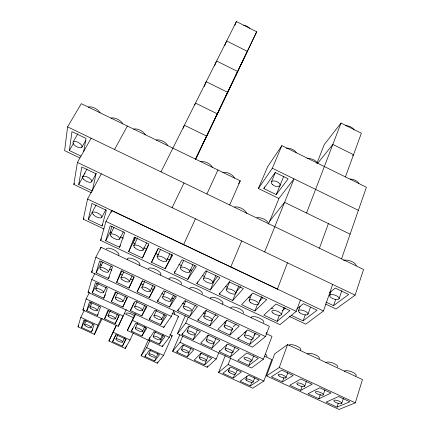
<?xml version="1.0" encoding="UTF-8"?>
<svg xmlns="http://www.w3.org/2000/svg" width="431" height="431" viewBox="0 0 431 431"><rect width="100%" height="100%" fill="white"/><g stroke="black" fill="none" stroke-linecap="round" stroke-linejoin="round"><path stroke-width="0.65" d="M229.658 204.957L240.277 180.853L81.276 103.677L67.592 126.876L64.607 150.635L79.778 157.897M81.023 156.114L69.369 150.527L71.966 131.644L86.017 138.405L83.695 151.647M91.442 192.808L73.825 184.441L77.424 162.406L91.14 138.222M78.706 184.511L81.804 167.007L96.048 173.806L92.288 190.965L78.706 184.511L83.49 175.923M103.963 228.969L83.312 219.234L87.563 199.041L101.307 173.822M88.317 219.492L91.943 203.464L106.387 210.306L102.082 225.984L88.317 219.492L96.075 205.027M91.571 272.295L95.827 257.248L100.983 247.286L269.375 326.262L265.474 336.557L252.485 347.181L91.571 272.295L92.493 270.506M300.402 300.014L296.259 311.371L279.972 324.694L100.59 240.417L105.951 221.464L111.667 210.533L323.476 310.956L332.657 284.471M100.418 249.22L100.983 247.286M111.117 212.418L111.667 210.533M102.228 318.525L94.421 334.397L77.995 326.876L80.764 317.378L84.347 310.304M126.294 309.469L118.239 326.305L82.903 310.04L86.13 298.952L89.459 292.423M174.032 310.336L171.322 316.408L163.71 327.382L88.053 292.369L91.808 279.471L94.874 273.491M96.102 272.78L99.685 260.841L112.572 266.859L108.445 278.528L96.102 272.78L100.191 264.785L101.177 261.569M105.703 240.789L110.223 225.752L124.699 232.589L119.506 247.275L105.703 240.789L110.223 232.045L111.99 226.275M355.316 402.834L362.455 379.571L287.596 344.558L274.639 353.916L266.53 375.902L339.052 409.45L355.316 402.834L279.272 367.519L266.53 375.902M81.567 327.474L83.894 319.931L94.141 324.64L91.464 332.01L81.567 327.474L85.079 320.486M86.776 310.616L89.492 301.819L100.568 306.931L97.449 315.535L86.776 310.616L91.006 302.239M92.245 292.913L95.407 282.671L107.362 288.226L103.731 298.23L92.245 292.913L97.067 283.404M341.756 403.432A4.24 1.234 19.7 0 0 336.32 400.264A4.24 1.234 19.7 0 0 335.291 402.161A4.24 1.234 19.7 0 0 341.756 403.432L343.351 398.363M336.999 407.144L349.87 401.784L338.599 396.552L326.143 402.123L336.999 407.144L338.179 403.416M325.68 304.097L335.991 308.995L355.117 295.143L363.57 269.467L67.592 126.876M323.277 394.866A4.229 1.245 20.1 0 0 317.771 391.666A4.229 1.245 20.1 0 0 316.893 393.638A4.229 1.245 20.1 0 0 323.277 394.866L324.936 389.813M318.892 398.767L331.067 393.056L319.743 387.798L307.987 393.718L318.892 398.767L320.325 394.424M339.089 298.726A4.967 2.015 19.3 0 0 332.651 294.61A4.967 2.015 19.3 0 0 331.466 297.891A4.967 2.015 19.3 0 0 339.089 298.726L341.885 290.472M304.706 386.262L306.43 381.225M325.992 302.066L333.551 305.66L335.674 299.437M300.698 390.346L312.173 384.285L300.795 379.005L289.745 385.276L300.698 390.346L301.975 386.639M341.562 258.864L366.393 187.237L281.858 145.619L267.613 166.77L258.385 188.498L278.879 198.449M329.71 295.445L331.024 291.652M307.982 314.177L310.401 307.395M286.055 377.615L287.843 372.594M291.205 315.25L303.112 320.863L305.337 314.641M282.429 381.893L293.193 375.476L281.761 370.164L271.422 376.796L282.429 381.893L283.97 377.578M279.272 367.519L287.596 344.558M319.43 248.202L328.395 223.624M345.425 176.915L361.372 133.201L341.013 123.045L324.22 144.611L316.925 163.344M298.478 310.799L300.084 306.376M225.257 355.726L218.549 372.481L252.733 388.212L263.869 381.036L271.794 359.589L264.505 356.2M281.351 314.619L284.115 307.228M253.116 382.055L254.764 377.669M277.101 321.359L289.918 310.595L276.018 304.033L263.831 315.12L277.101 321.359L279.363 315.325M185.298 315.729L177.427 333.723L251.451 367.982L263.427 359.195L271.988 336.347L265.922 333.508M250.379 385.95L259.166 380.147L248.515 375.234L240.105 381.219L250.379 385.95L251.774 382.254M94.421 334.397L97.912 325.254L101.409 318.159M245.821 379.334L247.011 376.209M277.386 289.104L287.472 262.808M306.543 213.022L341.013 123.045M248.908 365.434L258.347 358.333L246.828 352.989L237.831 360.305L248.908 365.434L250.546 361.151M251.828 360.79L253.73 355.812M238.3 337.597L237.837 338.771L249.754 344.321L251.575 339.617M252.922 338.836L255.007 333.443M235.638 374L237.098 370.251M116.656 282.348L121.143 270.867L133.96 276.858L128.939 288.07L116.656 282.348L122.086 270.603M128.675 251.591L134.327 237.131L148.722 243.93L142.397 258.04L128.675 251.591L133.039 242.798L135.226 237.249M233.236 378.057L241.398 371.948L230.704 367.007L222.919 373.305L233.236 378.057L234.674 374.372M244.442 335.744L246.316 330.965M254.963 310.95L266.724 299.647L252.744 293.048L241.619 304.679L254.963 310.95L257.555 304.345M258.654 303.92L261.536 296.566M134.019 241.053L135 238.575M228.355 371.28L229.583 368.166M219.788 350.511L219.293 351.723L230.423 356.879L232.115 352.612M232.955 352.041L234.922 347.079M218.549 372.481L228.128 364.529L230.784 357.832M104.544 318.8L107.939 310.331L118.961 315.422L115.174 323.697L104.544 318.8L108.671 310.39M111.37 301.765L115.309 291.916L127.204 297.438L122.797 307.055L111.37 301.765L116.058 292.223M249.118 300.52L251.559 294.416M229.868 335.065L239.248 326.051L226.754 320.217L217.887 329.483L229.868 335.065L232.697 328.034M225.101 349.142L226.841 344.816M264.666 251.909L294.028 178.843L278.932 198.475L268.508 224.082M183.137 128.325L184.393 125.238L206.557 136.077L196.1 158.258M179.846 334.715L172.605 351.33L207.176 367.244L216.227 359.034L218.689 352.957M219.783 292.983L219.282 294.179L232.697 300.488L236.377 291.512L240.703 286.626M235.633 293.624A5.091 1.896 22.6 0 0 229.928 289.088A5.091 1.896 22.6 0 0 227.633 291.668A5.091 1.896 22.6 0 0 235.633 293.624L238.828 285.839M264.618 186.758L263.847 188.584L276.244 194.607L283.749 176.311M207.176 367.244L207.683 366.005M224.12 326.262L226.458 320.545M194.731 104.97L195.496 103.101L217.262 113.816L206.39 136.843M204.585 364.863L211.696 358.236L200.921 353.258L194.187 360.079L204.585 364.863L207.855 356.911M211.858 348.28L219.832 340.452L208.211 335.054L200.674 343.108L211.858 348.28L215.85 338.561M204.208 86.588L206.239 81.701L227.611 92.293L216.362 116.101M198.341 318.988L197.845 320.152L209.881 325.755L213.302 317.588L215.888 314.662M226.48 289.314L229.782 281.4M271.508 181.742L275.377 172.465M206.271 340.043L208.324 335.108M199.257 357.547L201.067 353.204M214.568 65.9L216.626 60.997L237.626 71.471L226.027 96M224.605 45.869L226.679 40.956L247.319 51.316L235.396 76.508M230.784 266.945L241.732 240.945M258.385 188.498L272.338 168.235L281.858 145.619M234.852 25.23L236.414 21.55L256.704 31.797L195.523 159.454M182.496 333.238L181.968 334.445L193.201 339.644L197.323 329.957M203.815 316.359L206.336 310.428M177.33 350.856L176.807 352.073L187.243 356.879L190.868 348.345M197.603 281.836L196.822 283.62L210.312 289.961L214.137 281.028L217.795 276.239M212.709 282.828A5.107 1.913 23.4 0 0 206.848 278.21A5.107 1.913 23.4 0 0 204.784 280.91A5.107 1.913 23.4 0 0 212.709 282.828L215.834 275.538M187.205 331.202L189.328 326.289M181.564 349.39L183.428 345.059M172.605 351.33L180.056 342.327L182.938 335.684M203.502 278.485L206.939 270.609M177.427 333.723L185.723 323.099L188.374 317.006M178.472 309.032L177.696 310.773L189.796 316.408L193.336 308.267L195.669 305.213M148.372 339.887L141.136 355.79L157.315 363.198L157.859 361.975M135.162 313.903L127.339 330.496L162.298 346.589L169.27 337.349L178.59 316.252L171.985 313.181M183.256 306.77L185.863 300.865M157.315 363.198L163.538 355.392L172.233 335.652L169.857 334.553M162.298 346.589L162.843 345.36M145.753 354.665L144.924 356.496L154.67 360.962L157.94 353.609M189.651 271.961A5.124 1.918 24.1 0 0 183.633 267.268A5.124 1.918 24.1 0 0 181.807 270.086A5.124 1.918 24.1 0 0 189.651 271.961L192.899 264.715M160.359 339.612A3.933 1.131 23.8 0 0 155.596 336.325A3.933 1.131 23.8 0 0 154.427 337.947A3.933 1.131 23.8 0 0 160.359 339.612L162.487 334.849M175.045 271.228L174.232 273.001L187.797 279.38L191.773 270.485L195.027 265.491M149.783 337.435L148.959 339.251L159.47 344.089L163.257 335.598M133.104 279.417L134.192 276.993M146.939 248.622L148.56 245.007M163.71 327.382L164.249 326.181M161.657 319.36A4.245 1.315 24.1 0 0 156.523 315.707A4.245 1.315 24.1 0 0 155.252 317.636A4.245 1.315 24.1 0 0 161.657 319.36L163.872 314.463M170.87 300.994A4.574 1.525 24.1 0 0 165.391 296.964A4.574 1.525 24.1 0 0 163.942 299.211A4.574 1.525 24.1 0 0 170.87 300.994L173.531 295.1M150.451 316.941L149.347 319.344L160.671 324.586L165.014 314.959M158.252 299.61L157.45 301.344L169.615 307.007L173.267 298.898L175.088 296.102M148.803 354.083L150.688 349.897M141.136 355.79L146.664 347.645L149.907 340.485M153.226 336.32L155.375 331.568M180.395 267.603L183.692 260.362M132.791 328.136L131.38 331.159L141.934 336.018L145.829 327.549M153.959 315.788L156.48 310.293M162.589 297.131L165.288 291.248M142.499 331.374A3.949 1.131 24.3 0 0 137.64 328.045A3.949 1.131 24.3 0 0 136.616 329.737A3.949 1.131 24.3 0 0 142.499 331.374L144.687 326.633M183.606 244.576L195.464 218.829M206.902 193.988L217.941 170.013M158.042 248.752L151.518 262.323L165.159 268.739L172.131 254.678M133.362 332.867L130.027 340.005L125.195 348.49L108.892 341.023L116.429 325.071M142.381 310.422A4.262 1.32 24.6 0 0 137.139 306.721A4.262 1.32 24.6 0 0 136.034 308.725A4.262 1.32 24.6 0 0 142.381 310.422L144.665 305.547M125.195 348.49L126.337 346.05M142.402 280.834L137.106 291.873L149.325 297.562L154.691 286.572M166.463 261.041A5.15 1.929 24.9 0 0 160.284 256.262A5.15 1.929 24.9 0 0 158.694 259.203A5.15 1.929 24.9 0 0 166.463 261.041L169.836 253.821M135.329 328.072L137.543 323.331M134.1 302.794L130.399 310.573L141.777 315.842L146.254 306.247M115.923 334.65L112.566 341.675L122.393 346.179L125.825 338.863M150.139 291.329A4.59 1.53 24.7 0 0 144.536 287.235A4.59 1.53 24.7 0 0 143.275 289.578A4.59 1.53 24.7 0 0 150.139 291.329L152.892 285.457M122.571 342.052A3.663 0.975 24.4 0 0 117.981 339.008A3.663 0.975 24.4 0 0 117.178 340.495A3.663 0.975 24.4 0 0 122.571 342.052L124.537 337.882M127.339 330.496L135.781 313.86M134.65 306.834L137.16 301.533M115.912 338.998L117.895 334.833M141.821 287.445L144.606 281.583M157.153 256.655L160.574 249.447M118.239 326.305L123.142 316.047L86.13 298.952M108.892 341.023L116.532 325.114M122.797 307.055L127.409 297.492M115.174 323.697L119.231 315.266M172.125 207.672L184.01 182.965M195.48 159.114L256.704 31.797M142.397 258.04L146.384 249.813M128.939 288.07L132.829 280.021L130.507 278.938M123.018 301.441L125.577 296.156M115.233 318.805L117.227 314.673M129.305 281.61L132.15 275.765M112.566 341.675L115.977 334.666L126.143 339.332L122.393 346.179M143.14 250.055L146.642 242.868M137.106 291.873L142.489 280.84L155.241 286.798L149.325 297.562M151.518 262.323L158.29 248.445L172.599 255.2L165.159 268.739M115.244 297.843L117.544 293.145M108.014 315.476L110.32 310.762M120.944 277.709L123.821 271.869M133.777 245.643L137.618 237.874M91.464 332.01L92.907 329.09M91.103 327.619L92.864 324.069M97.449 315.535L98.042 314.334M97.169 310.476L99.222 306.36M103.731 298.23L105.509 294.653M130.399 310.573L135.118 301.113L146.955 306.608L141.777 315.842M108.445 278.528L109.307 276.81M103.559 292.423L106.193 287.154M108.364 271.842L111.3 266.019M84.39 324.538L86.168 320.993M160.989 171.872L236.414 21.55M77.995 326.876L78.587 325.701M119.506 247.275L120.389 245.525M89.923 307.136L91.992 303.025M82.903 310.04L83.495 308.865M119.689 239.006L123.309 231.856M95.752 288.802L98.413 283.539M99.96 267.92L102.928 262.107M88.053 292.369L88.651 291.189M110.266 234.566L113.94 227.433M100.59 240.417L101.49 238.682M102.082 225.984L102.691 224.826M101.835 217.229L105.886 209.547M83.312 219.234L83.948 218.059M114.56 149.503L127.344 126.041M92.288 190.965L92.913 189.818M91.808 181.489L96.291 173.316M131.38 331.159L135.776 323.185L146.729 328.239L141.934 336.018M82.8 176.586L87.024 169M84.444 174.205L85.085 173.057M73.825 184.441L74.477 183.283M81.815 147.327A5.129 2.241 29.8 0 0 76.696 141.772A5.129 2.241 29.8 0 0 73.992 144.671A5.129 2.241 29.8 0 0 81.815 147.327L85.764 140.398M69.369 150.527L73.631 143.157M73.168 141.874L77.849 133.788M157.45 301.344L163.721 290.758L176.408 296.69L169.615 307.007M174.232 273.001L182.108 259.694L196.337 266.412L187.797 279.38M149.347 319.344L154.826 310.266L166.608 315.734L160.671 324.586M238.499 183.703L240.277 180.853M148.959 339.251L154.012 331.601L164.917 336.638L159.47 344.089M144.924 356.496L149.455 350.037L159.535 354.665L154.67 360.962M177.696 310.773L184.84 300.628L197.463 306.527L189.796 316.408M196.822 283.62L205.792 270.878L219.934 277.553L210.312 289.961M263.847 188.584L275.193 172.481L288.134 178.8L276.244 194.607M177.825 317.308L178.59 316.252M171.419 336.713L172.233 335.652M269.758 221.017L284.579 202.36L350.123 234.173M317.442 163.656L332.818 144.439L353.528 154.702L352.644 155.71M181.968 334.445L188.756 326.019L200.437 331.444L193.201 339.644M197.845 320.152L205.851 310.449L218.409 316.316L209.881 325.755M219.282 294.179L229.34 281.993L243.396 288.63L232.697 300.488M176.807 352.073L182.895 344.935L193.718 349.934L187.243 356.879M233.171 326.865L236.01 324.069M259.446 301.005L262.77 297.74M219.293 351.723L227.568 344.04L239.135 349.412L230.423 356.879M237.837 338.771L247.55 329.93L259.979 335.738L249.754 344.321M253.924 335.248L255.885 333.551M282.477 310.595L285.457 308.025M296.679 309.189L303.343 303.693L317.054 310.191L303.112 320.863M329.575 292.601L335.28 288.091L348.657 294.481L333.551 305.66M323.476 310.956L305.789 324.171L289.465 316.473M80.764 317.378L97.912 325.254M113.014 332.188L130.027 340.005M146.664 347.645L163.538 355.392M124.209 313.456L133.799 317.884M132.678 320.448L169.27 337.349M180.056 342.327L216.227 359.034M228.128 364.529L263.869 381.036M91.808 279.471L171.322 316.408M185.723 323.099L263.427 359.195M100.191 264.785L101.36 265.334M109.539 269.149L111.877 270.242M120.621 274.326L122.366 275.14M140.948 283.813L143.378 284.945M151.276 288.635L153.097 289.487M161.781 293.538L164.2 294.664M171.452 298.053L173.267 298.898M182.507 303.214L184.915 304.334M203.13 312.836L205.522 313.957M224.239 322.695L225.429 323.25M244.646 332.22L245.832 332.775M95.827 257.248L265.474 336.557M110.223 232.045L111.413 232.605M120.351 236.818L123.331 238.224M133.039 242.798L135.409 243.919M143.706 247.83L146.669 249.226M155.731 253.498L158.678 254.883M166.926 258.772L169.281 259.888M178.881 264.408L181.812 265.792M190.012 269.655L191.773 270.485M202.478 275.533L204.229 276.357M225.472 286.373L227.288 287.229M248.256 297.11L250.061 297.961M271.508 308.073L273.302 308.919M105.951 221.464L296.259 311.371M87.563 199.041L277.419 289.056M77.424 162.406L355.117 295.143M272.338 168.235L358.393 210.312M266.66 332.301A6.282 2.15 21.5 0 1 266.482 333.427M243.639 25.262A6.718 4.412 28.7 0 1 249.673 28.311M345.63 125.712A6.815 4.078 19.1 0 1 354.18 129.973M307.346 158.565A7.036 3.863 20.9 0 1 317.275 162.864M286.324 148.216A7.047 3.89 22.1 0 1 296.28 152.531M350.134 179.043A7.041 3.798 18.6 0 1 358.937 183.38M222.978 172.481A7.327 3.637 24.5 0 1 229.637 173.666A7.327 3.637 24.5 0 1 234.432 178.041M126.105 313.434A5.474 1.632 24.6 0 1 129.235 313.315A5.474 1.632 24.6 0 1 134.224 315.627M200.841 161.738A7.359 3.647 25.5 0 1 207.435 162.886A7.359 3.647 25.5 0 1 212.359 167.325M265.577 354.255A5.829 1.843 21.5 0 1 266.687 356.572M133.685 129.144A7.51 3.663 28.7 0 1 140.091 130.178A7.51 3.663 28.7 0 1 145.398 134.828M156.194 140.064A7.451 3.663 27.7 0 1 162.665 141.142A7.451 3.663 27.7 0 1 167.842 145.721M88.296 107.109A7.656 3.653 30.7 0 1 94.567 108.073A7.656 3.653 30.7 0 1 100.137 112.857M111.053 118.153A7.58 3.658 29.8 0 1 117.394 119.155A7.58 3.658 29.8 0 1 122.83 123.869M343.572 260.394A7.419 3.319 18.7 0 1 351.146 261.234A7.419 3.319 18.7 0 1 356.2 265.555M234.609 206.972A7.429 3.453 23.4 0 1 242.265 208.749A7.429 3.453 23.4 0 1 246.392 213.582M256.914 217.72A7.413 3.432 22.4 0 1 263.777 219.088A7.413 3.432 22.4 0 1 268.454 223.28M173.898 311.936A5.878 1.891 23.9 0 1 174.21 314.102M168.995 279.11A6.885 2.462 24.2 0 1 175.816 278.889A6.885 2.462 24.2 0 1 181.553 284.298M230.741 308.068A6.831 2.424 22.3 0 1 238.101 308.127A6.831 2.424 22.3 0 1 243.246 313.24M210.263 298.467A6.842 2.435 22.9 0 1 218.264 298.791A6.842 2.435 22.9 0 1 222.148 304.038M251.117 317.625A6.826 2.408 21.7 0 1 258.654 317.771A6.826 2.408 21.7 0 1 263.6 322.787M127.296 259.554A6.95 2.473 25.5 0 1 134.58 259.505A6.95 2.473 25.5 0 1 139.423 265.243M189.683 288.813A6.858 2.451 23.5 0 1 196.681 288.684A6.858 2.451 23.5 0 1 202.225 293.996M148.264 268.68A6.912 2.467 24.8 0 1 156.469 269.806A6.912 2.467 24.8 0 1 160.262 275.016M106.263 248.978A6.993 2.478 26.1 0 1 114.204 249.964A6.993 2.478 26.1 0 1 118.477 255.416M307.502 354.131A6.303 2.101 20.1 0 1 314.883 354.578A6.303 2.101 20.1 0 1 318.962 358.872M325.938 362.751A6.314 2.08 19.6 0 1 332.694 362.977A6.314 2.08 19.6 0 1 337.807 367.072M288.98 345.468A6.298 2.117 20.6 0 1 296.221 345.845A6.298 2.117 20.6 0 1 300.455 350.214M344.288 371.333A6.33 2.063 19.2 0 1 351.955 371.931A6.33 2.063 19.2 0 1 355.715 376.069M134.919 239.183A7.591 2.898 25.7 0 1 134.962 238.375M171.603 254.845A7.553 2.888 24.9 0 1 170.886 256.159M85.144 325.637A3.696 0.975 25.1 0 0 90.903 327.808A3.696 0.975 25.1 0 0 87.197 324.78A3.696 0.975 25.1 0 0 85.144 325.637M149.94 355.516A3.642 0.97 23.7 0 0 155.408 357.11A3.642 0.97 23.7 0 0 150.979 354.147A3.642 0.97 23.7 0 0 149.94 355.516M182.647 350.953A3.917 1.121 23.2 0 0 188.654 352.655A3.917 1.121 23.2 0 0 184.037 349.444A3.917 1.121 23.2 0 0 182.647 350.953M200.264 359.071A3.911 1.115 22.8 0 0 206.314 360.795A3.911 1.115 22.8 0 0 201.789 357.633A3.911 1.115 22.8 0 0 200.264 359.071M226.205 350.522A4.213 1.293 22.2 0 0 232.805 352.342A4.213 1.293 22.2 0 0 228.074 348.894A4.213 1.293 22.2 0 0 226.205 350.522M207.322 341.767A4.218 1.298 22.7 0 0 213.868 343.566A4.218 1.298 22.7 0 0 209.03 340.064A4.218 1.298 22.7 0 0 207.322 341.767M245.002 359.233A4.208 1.282 21.8 0 0 251.656 361.081A4.208 1.282 21.8 0 0 247.028 357.687A4.208 1.282 21.8 0 0 245.002 359.233M188.347 332.974A4.224 1.304 23.2 0 0 194.844 334.742A4.224 1.304 23.2 0 0 189.899 331.191A4.224 1.304 23.2 0 0 188.347 332.974M272.354 184.468A4.719 2.414 22.3 0 0 279.951 185.853A4.719 2.414 22.3 0 0 274.908 181.036A4.719 2.414 22.3 0 0 272.354 184.468M229.373 372.492A3.906 1.11 22.1 0 0 235.493 374.253A3.906 1.11 22.1 0 0 231.124 371.161A3.906 1.11 22.1 0 0 229.373 372.492M246.785 380.514A3.901 1.099 21.7 0 0 252.949 382.302A3.901 1.099 21.7 0 0 248.671 379.253A3.901 1.099 21.7 0 0 246.785 380.514M90.715 308.38A3.992 1.142 25.3 0 0 96.948 310.697A3.992 1.142 25.3 0 0 92.977 307.325A3.992 1.142 25.3 0 0 90.715 308.38M108.747 316.693A3.971 1.137 24.9 0 0 114.985 319.015A3.971 1.137 24.9 0 0 111.139 315.702A3.971 1.137 24.9 0 0 108.747 316.693M83.576 179.221A5.167 2.123 28.5 0 0 91.534 181.974A5.167 2.123 28.5 0 0 86.415 176.613A5.167 2.123 28.5 0 0 83.576 179.221M96.582 290.208A4.305 1.325 25.5 0 0 103.311 292.687A4.305 1.325 25.5 0 0 99.076 288.921A4.305 1.325 25.5 0 0 96.582 290.208M116.004 299.211A4.283 1.325 25 0 0 122.743 301.695A4.283 1.325 25 0 0 118.649 298.004A4.283 1.325 25 0 0 116.004 299.211M299.507 312.583A5.048 1.907 20.3 0 0 307.686 314.598A5.048 1.907 20.3 0 0 302.503 310.261A5.048 1.907 20.3 0 0 299.507 312.583M121.736 279.261A4.617 1.535 25.3 0 0 129.004 281.906A4.617 1.535 25.3 0 0 124.64 277.785A4.617 1.535 25.3 0 0 121.736 279.261M225.311 327.824A4.536 1.503 22.4 0 0 232.422 329.704A4.536 1.503 22.4 0 0 227.32 325.863A4.536 1.503 22.4 0 0 225.311 327.824M184.5 308.795A4.558 1.519 23.5 0 0 191.493 310.611A4.558 1.519 23.5 0 0 186.144 306.646A4.558 1.519 23.5 0 0 184.5 308.795M204.957 318.331A4.542 1.514 23 0 0 212.009 320.185A4.542 1.514 23 0 0 206.783 316.279A4.542 1.514 23 0 0 204.957 318.331M245.562 337.263A4.531 1.492 21.8 0 0 252.733 339.175A4.531 1.492 21.8 0 0 247.755 335.399A4.531 1.492 21.8 0 0 245.562 337.263M100.838 269.52A4.644 1.541 25.9 0 0 108.095 272.155A4.644 1.541 25.9 0 0 103.564 267.953A4.644 1.541 25.9 0 0 100.838 269.52M297.659 384.581A4.224 1.255 20.5 0 0 304.464 386.515A4.224 1.255 20.5 0 0 300.132 383.261A4.224 1.255 20.5 0 0 297.659 384.581M279.083 375.972A4.218 1.266 20.9 0 0 285.834 377.879A4.218 1.266 20.9 0 0 281.395 374.577A4.218 1.266 20.9 0 0 279.083 375.972M93.452 214.805A5.215 1.993 27.3 0 0 101.544 217.66A5.215 1.993 27.3 0 0 96.431 212.515A5.215 1.993 27.3 0 0 93.452 214.805M134.607 247.523A5.177 1.934 25.6 0 0 142.785 250.438A5.177 1.934 25.6 0 0 138.001 245.551A5.177 1.934 25.6 0 0 134.607 247.523M250.352 302.363A5.086 1.886 21.9 0 0 258.428 304.361A5.086 1.886 21.9 0 0 252.878 299.906A5.086 1.886 21.9 0 0 250.352 302.363M272.947 313.003A5.08 1.869 21.2 0 0 281.098 315.039A5.08 1.869 21.2 0 0 275.7 310.659A5.08 1.869 21.2 0 0 272.947 313.003M111.203 236.5A5.215 1.934 26.4 0 0 119.36 239.404A5.215 1.934 26.4 0 0 114.377 234.416A5.215 1.934 26.4 0 0 111.203 236.5"/></g></svg>
